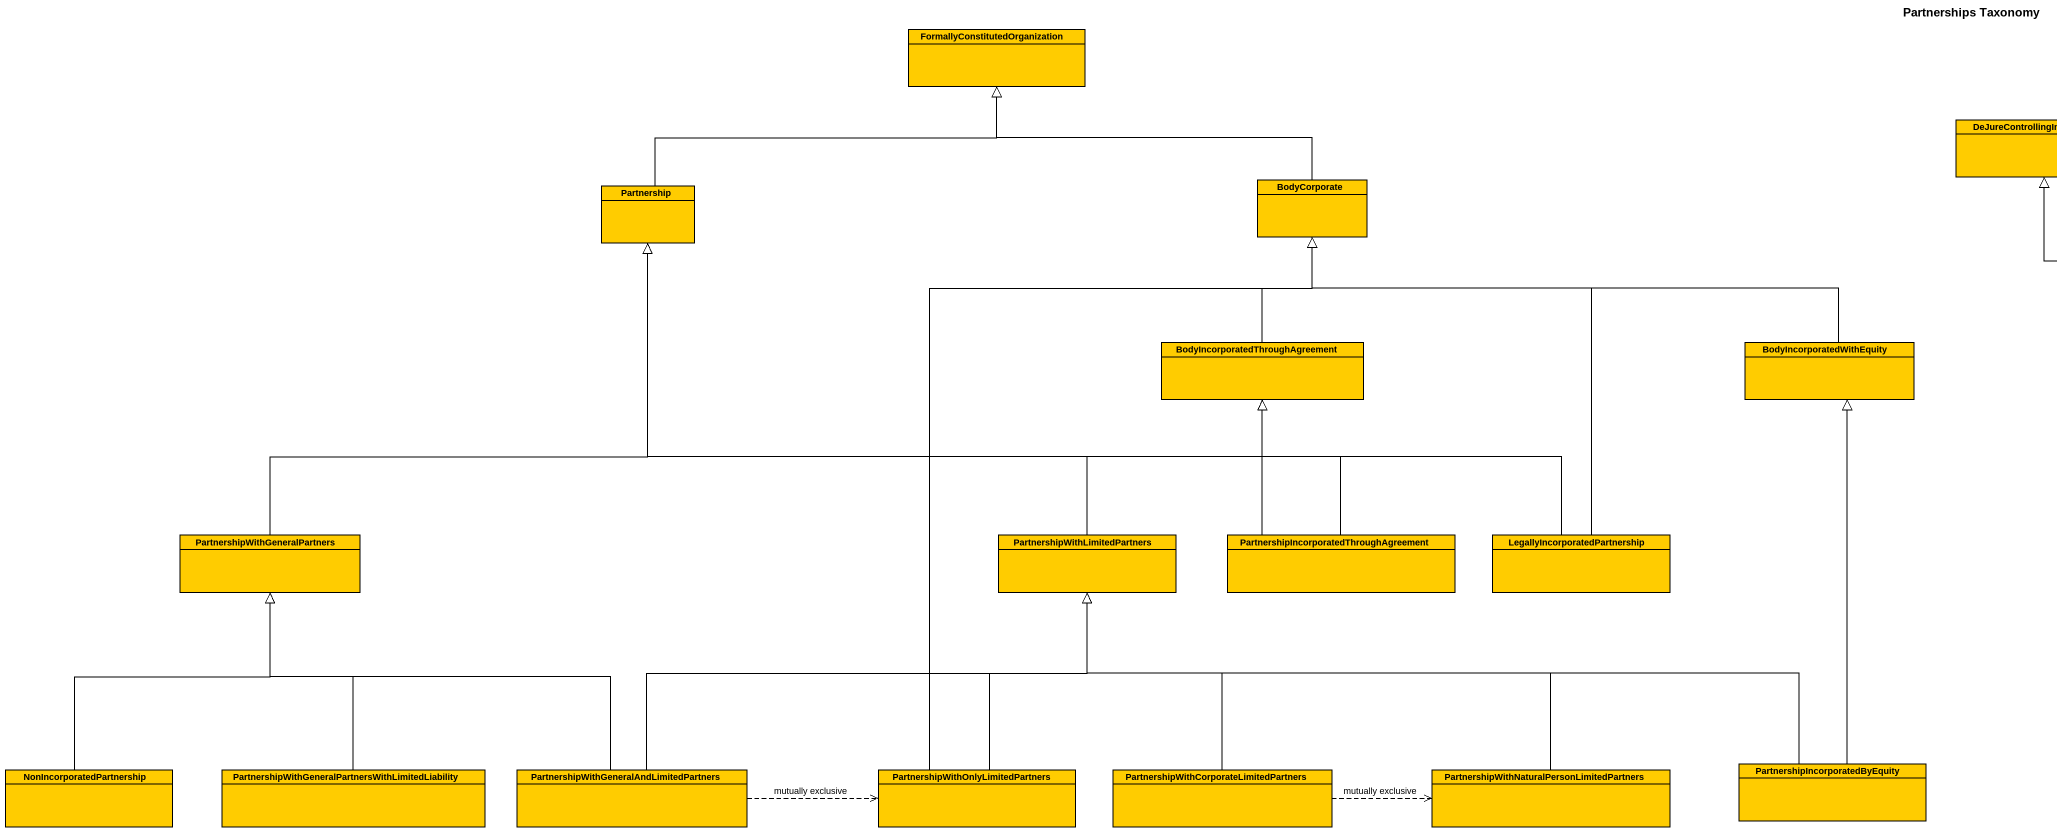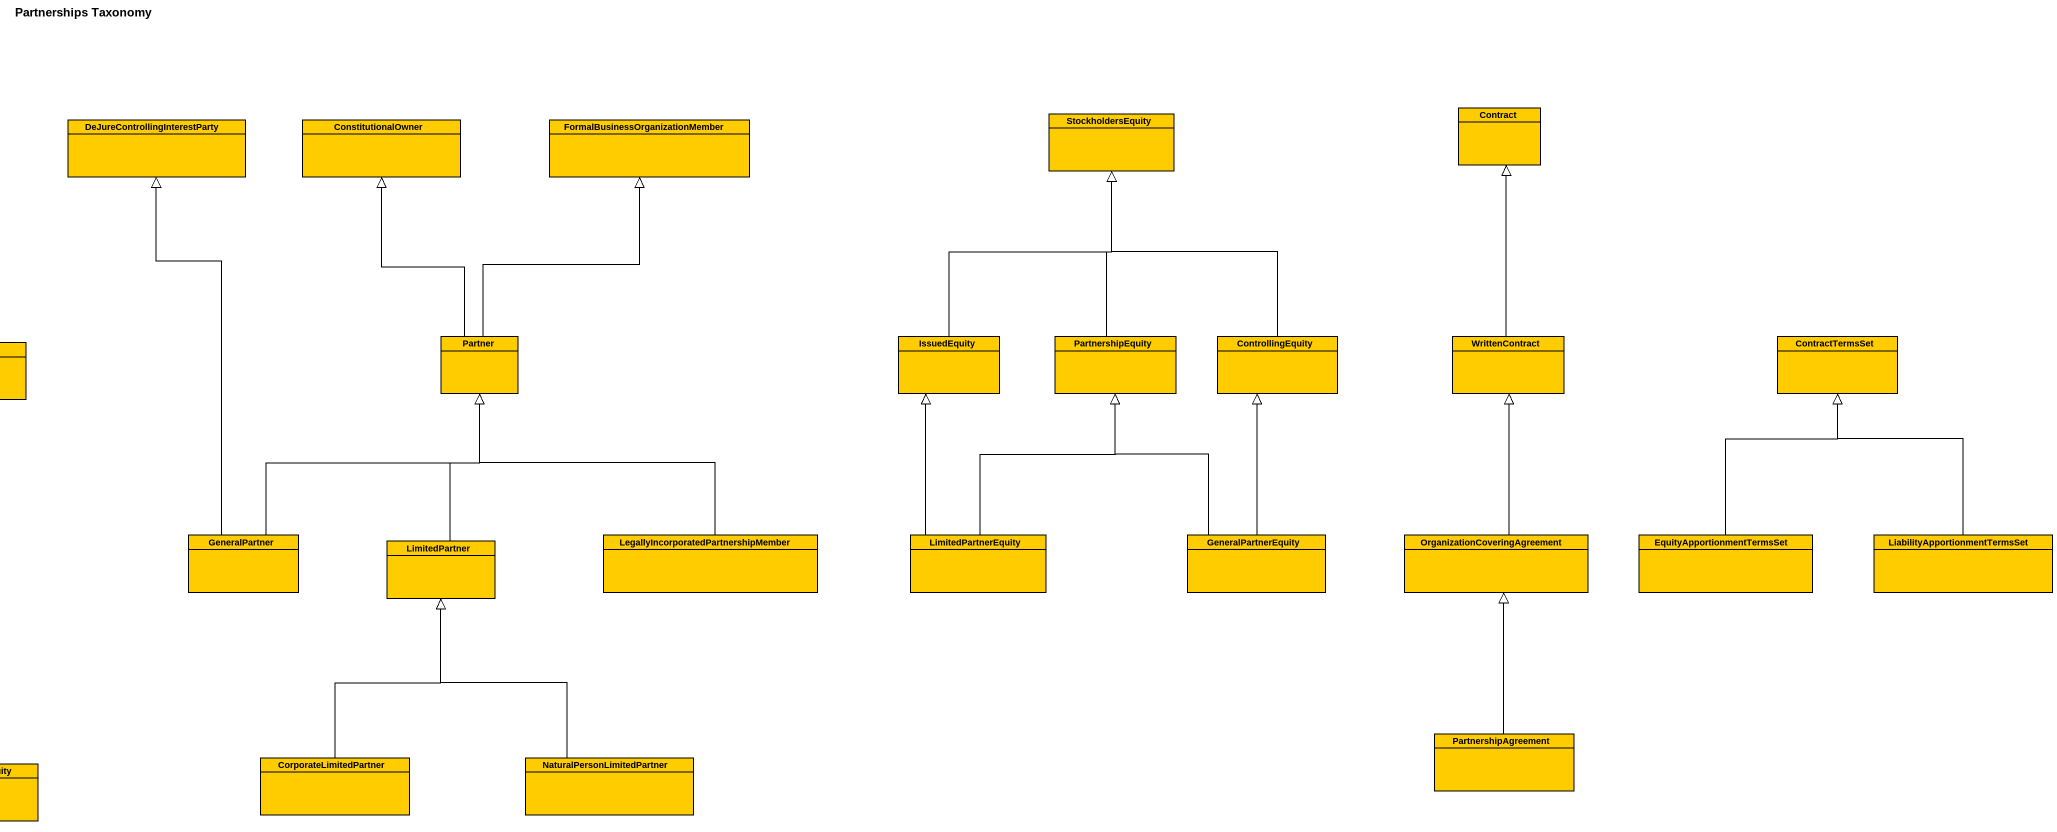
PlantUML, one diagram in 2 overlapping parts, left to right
@startuml
title Partnerships Taxonomy
hide circle
hide empty members
class "FormallyConstitutedOrganization" as FormallyConstitutedOrganizat #FFCC00
class StockholdersEquity #FFCC00
class Contract #FFCC00
class "DeJureControllingInterestParty" as DeJureControllingInterestPar #FFCC00
class ConstitutionalOwner #FFCC00
class "FormalBusinessOrganizationMember" as FormalBusinessOrganizationMe #FFCC00
class Partnership #FFCC00
class BodyCorporate #FFCC00
class "BodyIncorporatedThroughAgreement" as BodyIncorporatedThroughAgree #FFCC00
class BodyIncorporatedWithEquity #FFCC00
class Partner #FFCC00
class IssuedEquity #FFCC00
class PartnershipEquity #FFCC00
class ControllingEquity #FFCC00
class WrittenContract #FFCC00
class ContractTermsSet #FFCC00
class "PartnershipWithGeneralPartners" as PartnershipWithGeneralPartne #FFCC00
class "PartnershipWithLimitedPartners" as PartnershipWithLimitedPartne #FFCC00
class "PartnershipIncorporatedThroughAgreement" as PartnershipIncorporatedThrou #FFCC00
class "LegallyIncorporatedPartnership" as LegallyIncorporatedPartnersh #FFCC00
class GeneralPartner #FFCC00
class LimitedPartner #FFCC00
class "LegallyIncorporatedPartnershipMember" as LegallyIncorporatedPartnersh_2 #FFCC00
class LimitedPartnerEquity #FFCC00
class GeneralPartnerEquity #FFCC00
class "OrganizationCoveringAgreement" as OrganizationCoveringAgreemen #FFCC00
class EquityApportionmentTermsSet #FFCC00
class "LiabilityApportionmentTermsSet" as LiabilityApportionmentTermsS #FFCC00
class PartnershipAgreement #FFCC00
class NonIncorporatedPartnership #FFCC00
class "PartnershipWithGeneralPartnersWithLimitedLiability" as PartnershipWithGeneralPartne_2 #FFCC00
class "PartnershipWithGeneralAndLimitedPartners" as PartnershipWithGeneralAndLim #FFCC00
class "PartnershipWithOnlyLimitedPartners" as PartnershipWithOnlyLimitedPa #FFCC00
class "PartnershipWithCorporateLimitedPartners" as PartnershipWithCorporateLimi #FFCC00
class "PartnershipWithNaturalPersonLimitedPartners" as PartnershipWithNaturalPerson #FFCC00
class "PartnershipIncorporatedByEquity" as PartnershipIncorporatedByEqu #FFCC00
class CorporateLimitedPartner #FFCC00
class NaturalPersonLimitedPartner #FFCC00
Partnership -right-|> FormallyConstitutedOrganizat
BodyCorporate -left-|> FormallyConstitutedOrganizat
BodyIncorporatedThroughAgree -up-|> BodyCorporate
BodyIncorporatedWithEquity -left-|> BodyCorporate
Partner -up-|> ConstitutionalOwner
Partner -up-|> FormalBusinessOrganizationMe
IssuedEquity -up-|> StockholdersEquity
PartnershipEquity -up-|> StockholdersEquity
ControllingEquity -up-|> StockholdersEquity
WrittenContract -up-|> Contract
PartnershipWithGeneralPartne -up-|> Partnership
PartnershipWithLimitedPartne -up-|> Partnership
PartnershipIncorporatedThrou -left-|> Partnership
PartnershipIncorporatedThrou -up-|> BodyIncorporatedThroughAgree
LegallyIncorporatedPartnersh -left-|> Partnership
LegallyIncorporatedPartnersh -up-|> BodyCorporate
GeneralPartner -up-|> DeJureControllingInterestPar
GeneralPartner -up-|> Partner
LimitedPartner -up-|> Partner
LegallyIncorporatedPartnersh_2 -up-|> Partner
LimitedPartnerEquity -up-|> IssuedEquity
LimitedPartnerEquity -up-|> PartnershipEquity
GeneralPartnerEquity -up-|> PartnershipEquity
GeneralPartnerEquity -up-|> ControllingEquity
OrganizationCoveringAgreemen -up-|> WrittenContract
EquityApportionmentTermsSet -up-|> ContractTermsSet
LiabilityApportionmentTermsS -up-|> ContractTermsSet
PartnershipAgreement -up-|> OrganizationCoveringAgreemen
NonIncorporatedPartnership -up-|> PartnershipWithGeneralPartne
PartnershipWithGeneralPartne_2 -up-|> PartnershipWithGeneralPartne
PartnershipWithGeneralAndLim -up-|> PartnershipWithGeneralPartne
PartnershipWithGeneralAndLim -right-|> PartnershipWithLimitedPartne
PartnershipWithGeneralAndLim .right.> PartnershipWithOnlyLimitedPa : mutually exclusive
PartnershipWithOnlyLimitedPa -up-|> BodyCorporate
PartnershipWithOnlyLimitedPa -up-|> PartnershipWithLimitedPartne
PartnershipWithCorporateLimi -up-|> PartnershipWithLimitedPartne
PartnershipWithCorporateLimi .right.> PartnershipWithNaturalPerson : mutually exclusive
PartnershipWithNaturalPerson -left-|> PartnershipWithLimitedPartne
PartnershipIncorporatedByEqu -up-|> BodyIncorporatedWithEquity
PartnershipIncorporatedByEqu -left-|> PartnershipWithLimitedPartne
CorporateLimitedPartner -up-|> LimitedPartner
NaturalPersonLimitedPartner -up-|> LimitedPartner
@enduml
